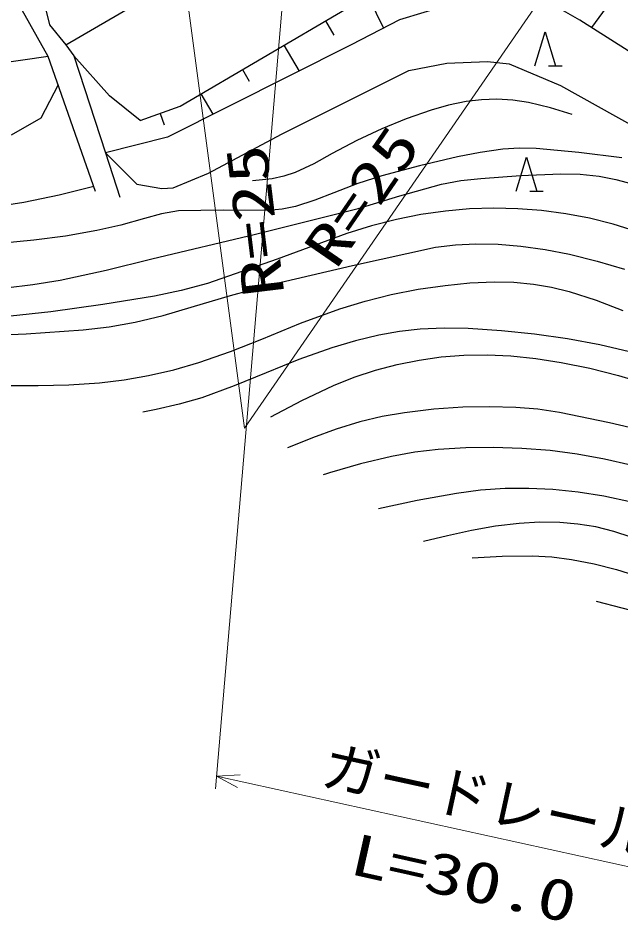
# Model space of a CAD drawing. Units: millimetres, scale not verified. Extents: x 40000 to 680000, y 20000 to 380000.
# Drawn here: x 331731 to 358334, y 273093 to 313005 of the extents above; entities that cross this region are included whole.
import ezdxf
from ezdxf.enums import TextEntityAlignment as Align

# ---------------------------------------------------------------- set-up
doc = ezdxf.new("R2010")
doc.units = ezdxf.units.MM
doc.header["$LTSCALE"] = 1000
doc.layers.add('M-BGD', color=7, linetype='Continuous', lineweight=25)
doc.layers.add('M-BGD-HTXT', color=7, linetype='Continuous', lineweight=13)
doc.styles.add('ＭＳ ゴシック', font='')
doc.styles.get('ＭＳ ゴシック').set_extended_font_data('MS Gothic')

# ---------------------------------------------------------------- blocks, each defined once
blk = doc.blocks.new('BUHIN72')
at = {"color": 7, "linetype": 'Continuous', "lineweight": 25}
blk.add_line((696, -307), (1039, 185), dxfattribs=at)
blk.add_lwpolyline([(350, -802), (-615, 429), (874, -52)], dxfattribs=at)

msp = doc.modelspace()

# ---------------------------------------------------------------- linework, layer by layer
at = {"layer": 'M-BGD'}
for p, q in [((332177, 316699), (333114, 312708)), ((340883, 315913), (333838, 311814)), ((347214, 313898), (347858, 312555)), ((351785, 313913), (348570, 312922)), ((358131, 314086), (357034, 312586)), ((333061, 311315), (331775, 313592)), ((338883, 309118), (346209, 313416)), ((356523, 312913), (355805, 313329)), ((348570, 312922), (346437, 311823)), ((359777, 310832), (356523, 312913)), ((333114, 312708), (333838, 311824)), ((345293, 312879), (345663, 312249)), ((333838, 311824), (334186, 311341)), ((346437, 311823), (338320, 307752)), ((343462, 311804), (344130, 310666)), ((333061, 311315), (329518, 310804)), ((335150, 305341), (333061, 311315)), ((335766, 309573), (334186, 311341)), ((334186, 311341), (335588, 307055)), ((348981, 310685), (350659, 311018)), ((350659, 311018), (352449, 311091)), ((352449, 311091), (353399, 310981)), ((353399, 310981), (355663, 310031)), ((341630, 310730), (341929, 310221)), ((343355, 307873), (348981, 310685)), ((333499, 310062), (332728, 308580)), ((355663, 310031), (358988, 308168)), ((337115, 308475), (335766, 309573)), ((339798, 309655), (340325, 308757)), ((337115, 308475), (338883, 309118)), ((332728, 308580), (331425, 307830)), ((337999, 308796), (338184, 308286)), ((338320, 307752), (335588, 307055)), ((340141, 306156), (343355, 307873)), ((335588, 307055), (336222, 305100)), ((335588, 307055), (336973, 305678)), ((338581, 305510), (340141, 306156)), ((336973, 305678), (338076, 305473)), ((338076, 305473), (338581, 305510))]:
    msp.add_line(p, q, dxfattribs=at)
for points in [[(356176, 308747), (355232, 309039), (354263, 309275), (353570, 309377), (352861, 309420), (352180, 309401), (351506, 309322), (350732, 309164), (349962, 308945), (348858, 308558), (347779, 308118), (346678, 307600), (345586, 307021), (344782, 306576), (343960, 306191), (343464, 306023), (342943, 305912), (342519, 305857), (342080, 305816)], [(358372, 306836), (356478, 307071), (354591, 307244), (353857, 307258), (353122, 307211), (352123, 307076), (351120, 306878), (349443, 306484), (347777, 306032), (346722, 305693), (345670, 305292), (344828, 304959), (343976, 304689), (343378, 304568), (342767, 304506), (340787, 304530), (338809, 304493), (338057, 304356), (337304, 304158), (336264, 303861), (335200, 303619), (333822, 303377), (332433, 303193), (329871, 302951)], [(331193, 301099), (332388, 301238), (333586, 301438), (335617, 301879), (337640, 302380), (342202, 303456), (346745, 304589), (348571, 305156), (350417, 305667), (351277, 305826), (352156, 305928), (353909, 306059), (355684, 306130), (356533, 306106), (357382, 306022), (358111, 305884), (358837, 305685)], [(335072, 305565), (333542, 305185), (331987, 304860), (330555, 304634)], [(359018, 303587), (357993, 303904), (356950, 304165), (355903, 304365), (354836, 304507), (353783, 304587), (352730, 304607), (351657, 304575), (350587, 304484), (349505, 304330), (348424, 304116), (347327, 303835), (346236, 303493), (343165, 302358), (340085, 301283), (338928, 300974), (337746, 300720), (335473, 300350), (333182, 300037), (331393, 299842)], [(329576, 298957), (332091, 299065), (334602, 299234), (335751, 299374), (336899, 299574), (338139, 299873), (339367, 300232), (341100, 300755), (342846, 301219), (346490, 302086), (350146, 302895), (351038, 302996), (351937, 303036), (352919, 303018), (353911, 302940), (354997, 302790), (356070, 302580), (357293, 302275), (358499, 301912)], [(328680, 296780), (332612, 296787), (333970, 296810), (335325, 296894), (336407, 297024), (337492, 297217), (338605, 297476), (339714, 297797), (341105, 298282), (342481, 298825), (344192, 299526), (345927, 300172), (347046, 300511), (348191, 300795), (349381, 301027), (350585, 301201), (351667, 301309), (352752, 301357), (353613, 301339), (354476, 301261), (355270, 301125), (356051, 300929), (357239, 300543), (358414, 300099)], [(358719, 298266), (357397, 298571), (355972, 298837), (354524, 299046), (353064, 299199), (351596, 299293), (350532, 299308), (349474, 299262), (348565, 299164), (347653, 299005), (346616, 298756), (345581, 298445), (344124, 297924), (342677, 297342), (341268, 296762), (339834, 296236), (338840, 295951), (337829, 295724), (337535, 295664), (337232, 295603)], [(342891, 295404), (344258, 296119), (345657, 296781), (346566, 297146), (347507, 297459), (348457, 297710), (349432, 297905), (350407, 298039), (351397, 298114), (352439, 298129), (353480, 298084), (354587, 297974), (355697, 297803), (356964, 297543), (358226, 297223), (359606, 296806)], [(360041, 294622), (357835, 295137), (355626, 295591), (354669, 295730), (353694, 295810), (352535, 295844), (351364, 295818), (350073, 295728), (348781, 295577), (347797, 295409), (346818, 295180), (345763, 294854), (344723, 294470), (344175, 294251), (343619, 294025)], [(358777, 293260), (357603, 293532), (356411, 293747), (355211, 293904), (353964, 294004), (352702, 294046), (351490, 294030), (350271, 293953), (349238, 293831), (348217, 293650), (346842, 293315), (345479, 292921), (345345, 292881), (345201, 292838)], [(347630, 291347), (349346, 291718), (351077, 292031), (352144, 292167), (353226, 292244), (354275, 292252), (355326, 292201), (356455, 292082), (357588, 291902), (358800, 291647)], [(358788, 290084), (358016, 290338), (357226, 290533), (356440, 290660), (355641, 290727), (354746, 290738), (353851, 290689), (352796, 290562), (351744, 290375), (350681, 290144), (349622, 289891)], [(351772, 289167), (353092, 289246), (354418, 289265), (355290, 289214), (356157, 289104), (357155, 288909), (358145, 288655), (359452, 288244)], [(359521, 286646), (357261, 287249)]]:
    msp.add_lwpolyline(points, dxfattribs=at)
at = {"layer": 'M-BGD-HTXT'}
for p, q in [((338055, 322435), (341728, 294895)), ((343853, 319057), (340445, 278963)), ((341728, 294895), (357360, 317582)), ((340493, 279522), (364146, 274318))]:
    msp.add_line(p, q, dxfattribs=at)
msp.add_lwpolyline([(341407, 279027), (340493, 279522), (341530, 279586)], dxfattribs=at)

# ---------------------------------------------------------------- block references
at = {"layer": 'M-BGD', "rotation": 304.89134}
for p in [(354994, 311647), (354164, 306110)]:
    msp.add_blockref('BUHIN72', p, dxfattribs=at)

# ---------------------------------------------------------------- texts
at = {"layer": 'M-BGD-HTXT', "style": 'ＭＳ ゴシック', "width": 1.35}
for s, rotation, p in [('R=25', 55.5, (346206, 301532)), ('R=25', 96.9, (344032, 300880)), ('L=30.0', 347.4, (346161, 274691))]:
    msp.add_text(s, height=1833, rotation=rotation, dxfattribs=at).set_placement(p, align=Align.BOTTOM_LEFT)
at = {"layer": 'M-BGD-HTXT', "style": 'ＭＳ ゴシック'}
msp.add_text('ガードレール', height=1833, rotation=347.7, dxfattribs=at).set_placement((344911, 278628), align=Align.BOTTOM_LEFT)

doc.saveas('drawing.dxf')
